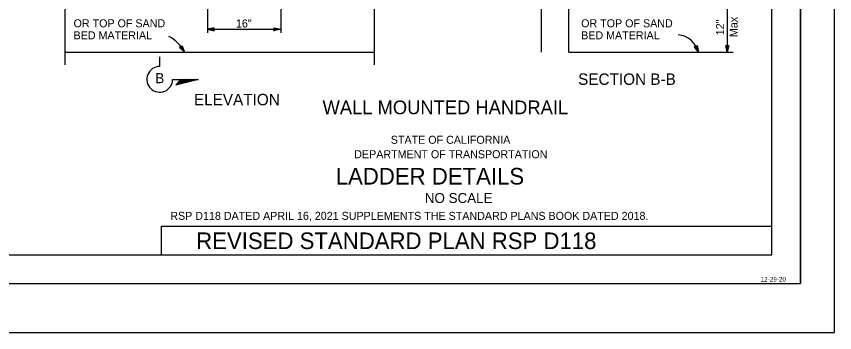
# Model space of a CAD drawing. Extents: x -893 to 867, y -474 to 712.
# Drawn here: x 151 to 867, y -474 to -198 of the extents above; entities that cross this region are included whole.
import ezdxf

# ---------------------------------------------------------------- set-up
doc = ezdxf.new("R2010")
doc.units = 0
for name, color, linetype in [('10 Sheet Format', 7, 'Continuous'), ('23 Layout Notes', 7, 'Continuous'), ('60 Nongeo Data', 7, 'Continuous'), ('border_INSIDE-BORDER-anno', 7, 'Continuous'), ('str_Text-A', 7, 'Continuous')]:
    doc.layers.add(name, color=color, linetype=linetype)

msp = doc.modelspace()

# ---------------------------------------------------------------- linework, layer by layer
at = {"layer": '10 Sheet Format'}
for p, q in [((836.55, 668.96), (836.55, -431.04)), ((811.55, -406.04), (811.55, 643.96)), ((277.71, -381.01), (811.52, -381.01)), ((277.71, -405.93), (277.71, -381.01)), ((-813.45, -406.04), (811.55, -406.04)), ((-863.45, -431.04), (836.55, -431.04)), ((836.58, -431.05), (836.58, -431.05))]:
    msp.add_line(p, q, dxfattribs=at)
for points in [[(-893.45, -474.04), (866.55, -474.04), (866.55, 711.96), (-893.45, 711.96)], [(-863.45, -431.04), (836.55, -431.04), (836.55, 668.96), (-863.45, 668.96)]]:
    msp.add_lwpolyline(points, close=True, dxfattribs=at)
at = {"layer": '23 Layout Notes'}
for p, q in [((276.13, -241.61), (276.13, -233.05)), ((287.38, -252.86), (310.16, -252.86)), ((287.38, -252.96), (287.38, -252.96)), ((310.16, -252.86), (290.27, -257.93)), ((294.38, -252.86), (290.27, -257.93)), ((308.53, -252.86), (290.7, -257.41)), ((306.89, -252.86), (291.12, -256.88)), ((305.26, -252.86), (291.55, -256.36)), ((303.62, -252.86), (291.97, -255.83)), ((301.99, -252.86), (292.4, -255.31)), ((300.35, -252.86), (292.83, -254.78)), ((298.71, -252.86), (293.25, -254.25)), ((297.08, -252.86), (293.68, -253.73)), ((295.44, -252.86), (294.1, -253.2))]:
    msp.add_line(p, q, dxfattribs=at)
msp.add_arc((276.13, -252.86), 11.25, 89.99947, 359.99996, dxfattribs=at)
at = {"layer": '60 Nongeo Data'}
for p, q in [((609.93, 66.79), (609.93, -229.2)), ((633.93, -229.2), (633.93, 66.79)), ((193.32, -229.2), (463.9, -229.2)), ((633.93, -229.2), (777.68, -229.2))]:
    msp.add_line(p, q, dxfattribs=at)
at = {"layer": 'str_Text-A'}
for p, q in [((193.32, -240.13), (193.32, -82.87)), ((463.9, -240.13), (463.9, -82.87)), ((317.91, -183.67), (317.91, -212.15)), ((381.91, -183.67), (381.91, -212.15)), ((772.56, -181.2), (772.56, -229.2)), ((317.91, -209.04), (381.91, -209.04))]:
    msp.add_line(p, q, dxfattribs=at)
for points in [[(323.81, -207.72), (317.91, -209.04), (323.81, -210.35), (323.6, -210), (319.28, -209.05), (323.6, -208.07), (323.4, -208.42), (320.63, -209.04), (323.39, -209.65), (323.18, -209.3), (321.99, -209.04), (323.19, -208.77), (323.03, -209.04), (323.81, -210.35), (323.03, -209.04)], [(376, -207.72), (381.91, -209.04), (376, -210.35), (376.21, -210), (380.54, -209.05), (376.21, -208.07), (376.42, -208.42), (379.19, -209.04), (376.42, -209.65), (376.63, -209.3), (377.83, -209.04), (376.63, -208.77), (376.79, -209.04), (376, -210.35), (376.79, -209.04)], [(295.67, -223.54), (297.8, -229.2), (293.47, -224.99), (293.88, -224.97), (297.05, -228.06), (295.49, -223.91), (295.31, -224.28), (296.31, -226.93), (294.28, -224.95), (294.69, -224.94), (295.57, -225.79), (295.13, -224.64), (295, -224.93), (293.47, -224.99), (295, -224.93)], [(746.16, -223.18), (747.36, -229.11), (743.76, -224.25), (744.16, -224.3), (746.8, -227.87), (745.92, -223.52), (745.69, -223.85), (746.25, -226.63), (744.57, -224.35), (744.97, -224.4), (745.7, -225.39), (745.46, -224.18), (745.28, -224.44), (743.76, -224.25), (745.28, -224.44)], [(773.88, -223.3), (772.56, -229.2), (771.25, -223.3), (771.6, -223.51), (772.55, -227.84), (773.53, -223.51), (773.18, -223.72), (772.56, -226.49), (771.95, -223.72), (772.29, -223.93), (772.56, -225.13), (772.83, -223.92), (772.56, -224.09), (771.25, -223.3), (772.56, -224.09)]]:
    msp.add_lwpolyline(points, close=True, dxfattribs=at)
for centre, radius, start, end in [((728.13, -233.77), 19.78, 13.60059, 85.19682), ((269.69, -243.34), 31.47, 26.6824, 62.71073)]:
    msp.add_arc(centre, radius, start, end, dxfattribs=at)

# ---------------------------------------------------------------- texts
at = {"layer": '10 Sheet Format'}
for s, height, p in [('STATE OF CALIFORNIA', 7, (478.26, -309.13)), ('DEPARTMENT OF TRANSPORTATION', 7, (446.26, -321.74)), ('LADDER DETAILS', 14.5, (430.06, -344.72)), ('NO SCALE', 8.75, (508.03, -360.86)), ('REVISED STANDARD PLAN RSP D118', 14.5, (307.98, -401.08)), ('12-29-20', 4, (801.82, -429.46))]:
    msp.add_text(s, height=height, dxfattribs=at).set_placement(p)
at = {"layer": '23 Layout Notes'}
msp.add_text('B', height=8.75, dxfattribs=at).set_placement((272.24, -256.2))
at = {"layer": 'border_INSIDE-BORDER-anno'}
msp.add_text('RSP D118 DATED APRIL 16, 2021 SUPPLEMENTS THE STANDARD PLANS BOOK DATED 2018.', height=7, dxfattribs=at).set_placement((285.37, -375.57))
at = {"layer": 'str_Text-A'}
for s, height, p in [('OR TOP OF SAND', 7, (200.73, -207.39)), ('16"', 7, (342.79, -207.58)), ('BED MATERIAL', 7, (200.73, -217.89)), ('SECTION B-B', 10, (642.13, -257.68)), ('ELEVATION', 10, (306.05, -275.51)), ('WALL MOUNTED HANDRAIL', 12, (418.53, -283.32))]:
    msp.add_text(s, height=height, dxfattribs=at).set_placement(p)
for s, rotation, p in [('OR TOP OF SAND', 360, (644.79, -207.39)), ('Max', 90, (781.64, -215.97)), ('12"', 90, (769.81, -214.34)), ('BED MATERIAL', 360, (644.79, -217.89))]:
    msp.add_text(s, height=7, rotation=rotation, dxfattribs=at).set_placement(p)

doc.saveas('drawing.dxf')
